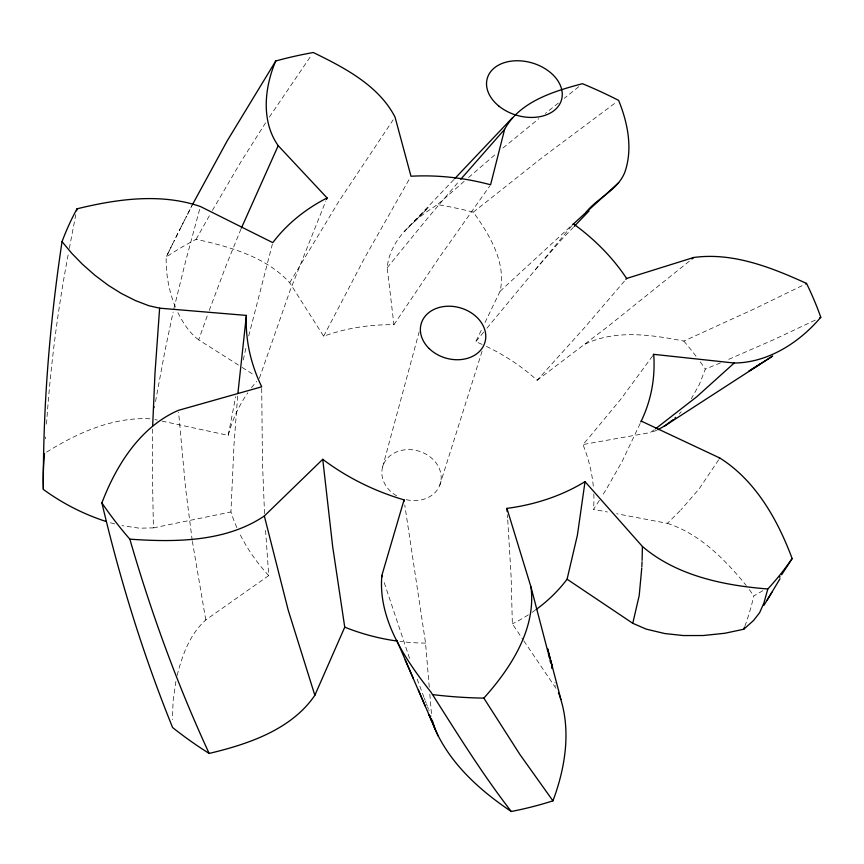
<?xml version="1.0" encoding="UTF-8"?>
<svg xmlns="http://www.w3.org/2000/svg" width="864" height="864" viewBox="0 0 864 864"><rect width="100%" height="100%" fill="white"/><g stroke="black" fill="none" stroke-linecap="round" stroke-linejoin="round"><path stroke-width="0.65" stroke-dasharray="4.32 3.24" d="M261.706 388.422L262.462 462.402L264.557 514.307M152.593 429.116L152.388 472.759L153.403 527.882L139.46 528.196L121.997 525.636M236.887 527.656A187.175 156.568 16.3 0 1 230.926 511.963L233.971 445.1L237.654 396.112M45.425 438.793L45.554 436.957M46.505 424.084C50.49 366.455 57.769 309.074 68.623 252.331M154.408 407.938L154.688 406.35M155.52 401.587L164.797 351.616L173.124 312.034M162.032 421.103L228.226 435.37L235.678 396.695M69.347 248.389L75.773 214.736M175.9 681.415L173.124 701.017L172.357 719.528M243.292 359.942L245.938 347.987M173.891 308.707L185.533 261.598L199.93 208.246M177.152 675.464C182.207 655.333 189.853 634.1 205.783 619.942L268.747 575.564L265.356 527.45M248.713 335.945L272.354 244.242M382.612 466.992L419.17 331.819M720.479 362.869L705.337 369.09L699.257 384.696L691.297 398.768M439.776 485.222L482.339 350.438M259.373 378.335L290.131 290.336L325.858 200.923M238.399 365.029L198.677 339.844L207.608 314.852M485.006 322.52L500.051 291.308C506.671 262.742 489.337 234.414 473.321 212.166A362.804 305.003 16.3 0 0 437.54 204.595C415.076 218.786 389.74 239.285 387.212 267.721L393.919 324.713A187.175 156.568 16.3 0 0 323.654 336.226L289.699 282.701C265.885 256.684 229.424 246.618 196.106 239.306A362.804 305.003 16.3 0 0 166.201 257.018C165.769 274.244 168.998 291.578 175.586 307.508M209.228 310.424L226.141 265.507L240.926 229.133M640.159 423.522L621.972 461.797L605.977 489.802M482.08 344.401A187.175 156.568 16.3 0 0 475.772 341.669L481.95 328.86M168.394 252.493L166.201 257.018L174.344 240.419M169.128 250.981L180.414 228.29M175.856 237.384L186.581 216.108M181.181 226.768L192.056 205.416M323.654 336.226L364.63 257.915L410.216 177.552M187.358 214.585L192.208 205.135M196.106 239.306L209.887 214.801M212.371 210.449L241.553 160.758L265.54 122.882M289.699 282.701L339.174 200.858L393.196 119.794M718.61 459.853L699.192 488.83L680.994 509.803M605.588 490.428L601.7 496.692M599.368 500.386L593.536 509.35L607.414 511.985M269.374 117.072L311.224 55.49M393.919 324.713L438.599 258.466L489.769 185.944M652.579 355.968L620.73 399.319L588.416 438.275M387.212 267.721L428.89 216.659L459.486 180.695M571.666 225.817L485.827 329.54M483.656 332.176L475.772 341.669M624.424 281.135L583.999 328.234L537.138 380.29A187.175 156.568 16.3 0 0 486.238 346.334M535.378 269.687L561.298 239.9L573.318 227.351M587.315 439.538L582.93 444.528A187.175 156.568 16.3 0 1 593.438 487.89M681.21 411.815L679.115 414.04M453.773 179.669L404.59 231.379L428.641 207.263L412.798 222.977M680.119 510.71L667.375 523.346L616.658 513.734M500.051 291.308L570.812 226.163M468.547 177.52L496.228 153.695M464.195 181.31L437.54 204.595M689.224 261.274L606.56 327.564L537.138 380.29M502.978 148.003L538.812 118.703M578.761 86.681L564.3 98.28M558.349 103.043L545.411 113.411M473.321 212.166L541.469 158.155L616.194 102.254M654.178 429.786L650.246 432.594L582.93 444.528M46.624 452.099C77.609 432.734 113.778 416.534 151.114 418.867M762.901 590.684L753.829 595.912A362.804 305.003 16.3 0 1 744.53 627.188M585.144 344.12C615.622 329.324 651.866 334.822 683.845 341.075L754.553 308.772L804.535 284.494M815.27 320.123L774.025 339.552L725.89 360.58M656.683 430.38L650.246 432.594M153.403 527.882L230.926 511.963M154.926 419.569L157.291 420.088M114.631 523.908L108.248 522.126M667.375 523.346C699.926 533.876 725.188 559.688 746.28 585.565M242.201 367.448L254.588 375.3M198.677 339.844C189.194 332.77 182.768 322.38 177.574 311.936M749.369 589.658L753.829 595.912M507.751 519.998L511.132 576.968L512.352 623.862L523.184 639.878M523.865 640.883L556.265 688.781L555.628 685.616M426.524 704.02L427.248 705.92M428.317 708.75L427.604 706.871M428.674 709.69L429.03 710.629M423.986 697.313L416.524 677.441M424.354 698.274L425.077 700.196M425.444 701.158L426.168 703.069M430.78 715.284L431.125 716.213M409.579 658.454L383.584 580.684M554.947 682.409L555.088 683.057M205.783 619.942L192.38 541.458M429.246 687.15L425.574 643.097L404.784 505.03M192.218 540.4L185.512 487.566L178.578 412.117M429.829 694.224L431.611 715.662M507.395 514.75L507.611 517.903M683.845 341.075A362.804 305.003 16.3 0 1 696.298 356.594M700.25 361.908A362.804 305.003 16.3 0 1 705.337 369.09M534.946 610.362A187.175 156.568 16.3 0 1 532.159 612.306M528.368 614.822A187.175 156.568 16.3 0 1 512.352 623.862M425.574 643.097A187.175 156.568 16.3 0 1 399.989 641.423M268.747 575.564A187.175 156.568 16.3 0 1 239.296 532.829M228.226 435.37A187.175 156.568 16.3 0 1 247.838 392.764M251.467 387.785A187.175 156.568 16.3 0 1 256.64 381.402M593.816 494.046A187.175 156.568 16.3 0 1 593.536 509.35M396.662 495.839A30.035 25.078 16.3 0 1 393.876 453.222A30.035 25.078 16.3 0 1 440.424 471.798A30.035 25.078 16.3 0 1 406.156 499.63"/><path stroke-width="1.3" d="M507.168 511.574L506.92 508.378A207.025 163.393 16.3 0 0 585.025 481.658L642.416 546.48L642.092 560.358M152.669 425.693L154.98 373.291L159.624 308.167L148.813 305.716L135.313 300.532L121.273 293.436L108.259 285.304L94.835 275.206L82.328 264.168L71.593 253.13L62.046 241.607A401.749 318.989 16.3 0 1 76.993 208.829C116.845 199.055 160.736 192.823 200.426 206.518L272.797 242.654A207.025 163.393 16.3 0 1 327.1 197.953L278.208 145.681C260.852 121.187 264.492 87.232 275.746 60.988A401.749 318.989 16.3 0 1 313.297 52.51C344.12 67.576 378.659 85.32 395.042 117.104L410.983 176.234A207.025 163.393 16.3 0 1 490.59 184.777L504.619 129.341C519.599 101.531 553.921 91.217 582.433 83.7A401.749 318.989 16.3 0 1 618.646 100.386C627.545 122.353 632.815 147.658 625.32 170.813C619.078 189.67 597.305 197.737 585.835 212.576M642.038 561.773L641.833 566.633M641.768 568.004L639.198 595.588L632.772 623.3L646.164 629.111L664.783 633.55L683.424 635.558L703.21 635.526L724.885 633.258L743.764 629.24L753.516 620.536L759.618 612.695L763.916 602.975L767.826 588.978A401.749 318.989 16.3 0 0 792.148 558.565C777.719 519.847 755.6 480.47 719.723 457.963L641.228 421.081A207.025 163.393 16.3 0 0 653.702 354.337L734.216 363.02C768.128 362.75 799.47 342.479 820.8 317.272A401.749 318.989 16.3 0 0 806.522 283.424C771.638 267.527 732.715 252.061 693.652 257.504L626.616 278.467L625.882 279.364M237.946 392.98L246.37 315.414L159.624 308.167M585.025 481.658L577.422 535.054L567.086 579.215A187.175 156.568 16.3 0 1 535.864 609.703M62.046 241.607C49.691 323.633 42.908 406.48 43.373 489.456C62.446 503.377 83.743 514.307 106.229 521.51M246.37 315.414A207.025 163.393 16.3 0 0 261.716 386.802L178.438 410.335C140.249 426.838 116.1 465.426 101.898 502.924A401.749 318.989 16.3 0 0 129.848 539.158C174.852 542.322 225.493 542.171 264.33 516.002L322.747 459.302A207.025 163.393 16.3 0 0 404.06 499.878L381.866 575.424C377.881 619.218 405.184 659.459 431.039 692.248C456.689 732.64 481.918 773.539 511.272 811.49A362.804 305.003 16.3 0 0 552.949 800.842C565.391 767.675 571.482 729.583 559.472 695.39M76.583 210.794L76.993 208.829M326.473 199.433L327.1 197.953M241.358 228.118L278.208 145.681M640.872 421.891L641.228 421.081M101.898 502.924C119.902 579.431 143.1 654.653 172.595 727.531A362.804 305.003 16.3 0 0 209.153 753.44C247.914 744.228 291.373 729.778 314.852 695.293L344.747 627.167L332.672 546.588L322.747 459.302M792.148 558.565L781.628 574.776M192.586 204.39L227.092 141.037L275.746 60.988M719.356 458.6L719.723 457.963M767.07 600.242L779.998 578.772M763.906 605.372L771.887 592.294M653.141 355.158L653.702 354.337M572.486 224.813L618.71 182.65M779.501 577.336L780.041 576.709M460.739 179.258L504.619 129.341M512.158 118.066L454.658 178.729M433.123 694.667A401.749 318.989 16.3 0 0 483.851 698.112C510.613 668.336 536.458 628.798 530.95 586.883L506.92 508.378M574.247 226.39L589.043 210.946M734.216 363.02L696.697 396.803L655.495 428.825M674.827 418.144L675.648 417.398M693.652 257.504L691.88 259.027M673.153 419.612L665.982 425.077L657.979 429.786M760.385 363.884L748.991 371.12L772.61 356.098L664.07 426.341M805.529 283.964L806.522 283.424M819.871 317.758L820.8 317.272M767.826 588.978C723.924 585.533 676.76 575.845 642.416 546.48M511.272 811.49C480.168 790.668 450.63 764.143 435.11 729.378L429.019 714.571L438.156 735.955M567.086 579.215L632.772 623.3M552.949 800.842L519.858 754.412L483.851 698.112M558.436 692.982L559.148 694.58M209.153 753.44C177.163 684.191 151.038 612.425 129.848 539.158M396.77 640.354L413.424 678.661M405.194 659.934L431.827 721.3M418.424 690.088L425.239 706.05M435.11 729.378L432.194 720.068M381.866 575.424L382.298 576.742M314.852 695.293L288.166 609.995L264.33 516.002M530.95 586.883L547.916 651.866M550.724 660.82L552.517 667.732L547.582 648.756L560.952 699.505M548.284 653.368L549.353 657.774M550.033 660.658L550.368 662.083M551.664 667.688L551.826 668.38M404.06 499.878L404.244 501.163M744.53 627.188A362.804 305.003 16.3 0 1 743.764 629.24M43.373 489.456A362.804 305.003 16.3 0 1 44.507 453.514M397.418 641.088A187.175 156.568 16.3 0 1 344.747 627.167M573.307 223.808A207.025 163.393 16.3 0 1 626.616 278.467M429.181 348.581A33.21 26.147 16.3 0 0 484.358 344.023A33.21 26.147 16.3 0 0 445.694 306.342A33.21 26.147 16.3 0 0 429.181 348.581M499.09 106.261A38.653 27.292 16.3 0 0 561.46 100.051A38.653 27.292 16.3 0 0 512.633 60.977A38.653 27.292 16.3 0 0 499.09 106.261"/></g></svg>
